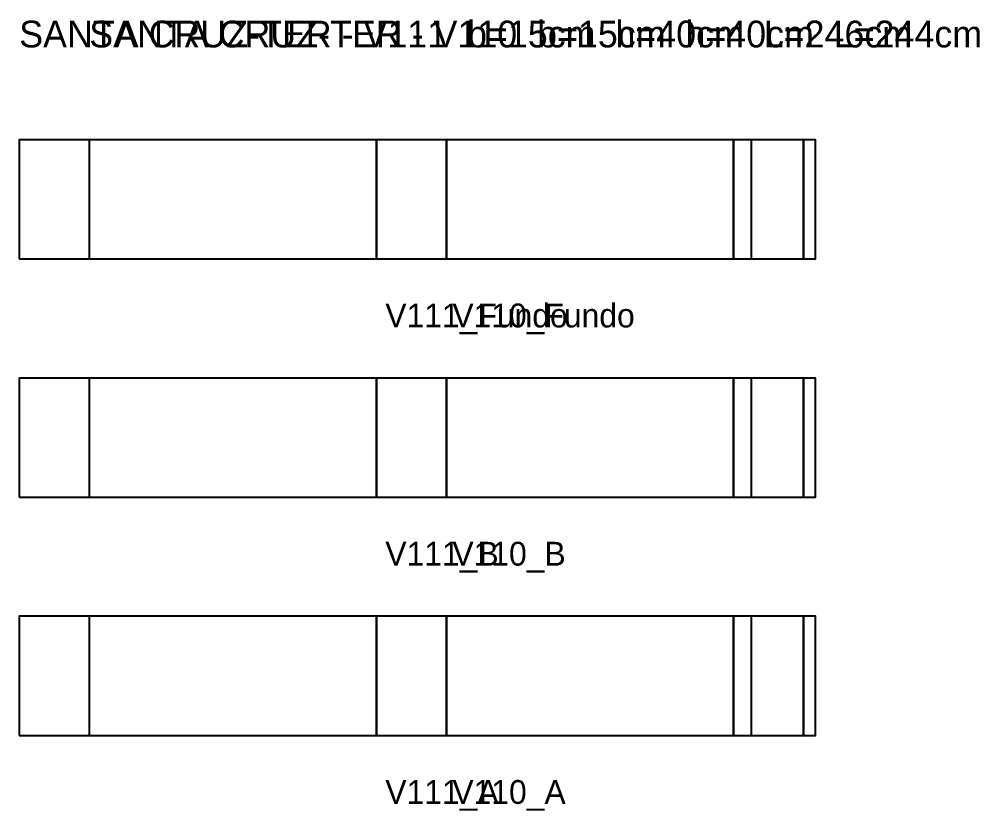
# Model space of a CAD drawing. Header units: metres. Extents: x -175 to 133895, y -11125 to 31642.
# Drawn here: x 130882.3 to 131205.1, y 31376.7 to 31642.5 of the extents above; entities that cross this region are included whole.
import ezdxf

# ---------------------------------------------------------------- set-up
doc = ezdxf.new("R2010")
doc.units = ezdxf.units.M

msp = doc.modelspace()

# ---------------------------------------------------------------- linework, layer by layer
at = {"layer": 'Paineis'}
for points in [[(130882.34, 31561.98), (131002.34, 31561.98), (131002.34, 31601.98), (130882.34, 31601.98)], [(130905.87, 31561.98), (131025.87, 31561.98), (131025.87, 31601.98), (130905.87, 31601.98)], [(131002.34, 31561.98), (131122.34, 31561.98), (131122.34, 31601.98), (131002.34, 31601.98)], [(131025.87, 31561.98), (131145.87, 31561.98), (131145.87, 31601.98), (131025.87, 31601.98)], [(131122.34, 31561.98), (131128.34, 31561.98), (131128.34, 31601.98), (131122.34, 31601.98)], [(131145.87, 31561.98), (131149.87, 31561.98), (131149.87, 31601.98), (131145.87, 31601.98)], [(130882.34, 31481.98), (131002.34, 31481.98), (131002.34, 31521.98), (130882.34, 31521.98)], [(130905.87, 31481.98), (131025.87, 31481.98), (131025.87, 31521.98), (130905.87, 31521.98)], [(131002.34, 31481.98), (131122.34, 31481.98), (131122.34, 31521.98), (131002.34, 31521.98)], [(131025.87, 31481.98), (131145.87, 31481.98), (131145.87, 31521.98), (131025.87, 31521.98)], [(131122.34, 31481.98), (131128.34, 31481.98), (131128.34, 31521.98), (131122.34, 31521.98)], [(131145.87, 31481.98), (131149.87, 31481.98), (131149.87, 31521.98), (131145.87, 31521.98)], [(130882.34, 31401.98), (131002.34, 31401.98), (131002.34, 31441.98), (130882.34, 31441.98)], [(130905.87, 31401.98), (131025.87, 31401.98), (131025.87, 31441.98), (130905.87, 31441.98)], [(131002.34, 31401.98), (131122.34, 31401.98), (131122.34, 31441.98), (131002.34, 31441.98)], [(131025.87, 31401.98), (131145.87, 31401.98), (131145.87, 31441.98), (131025.87, 31441.98)], [(131122.34, 31401.98), (131128.34, 31401.98), (131128.34, 31441.98), (131122.34, 31441.98)], [(131145.87, 31401.98), (131149.87, 31401.98), (131149.87, 31441.98), (131145.87, 31441.98)]]:
    msp.add_lwpolyline(points, close=True, dxfattribs=at)

# ---------------------------------------------------------------- texts
at = {"layer": 'NOMENCLATURA', "char_height": 9, "attachment_point": 1}
for s, insert in [('SANTA CRUZ-TER - V111  b=15cm  h=40cm  L=246cm', (130882.34, 31641.98)), ('SANTA CRUZ-TER - V110  b=15cm  h=40cm  L=244cm', (130905.87, 31641.98))]:
    msp.add_mtext(s, dxfattribs=dict(at, insert=insert))
at = {"layer": 'Texto Secao', "char_height": 8, "attachment_point": 1}
for s, insert in [('V111_Fundo', (131005.34, 31546.98)), ('V110_Fundo', (131027.87, 31546.98)), ('V111_B', (131005.34, 31466.98)), ('V110_B', (131027.87, 31466.98)), ('V111_A', (131005.34, 31386.98)), ('V110_A', (131027.87, 31386.98))]:
    msp.add_mtext(s, dxfattribs=dict(at, insert=insert))

doc.saveas('drawing.dxf')
